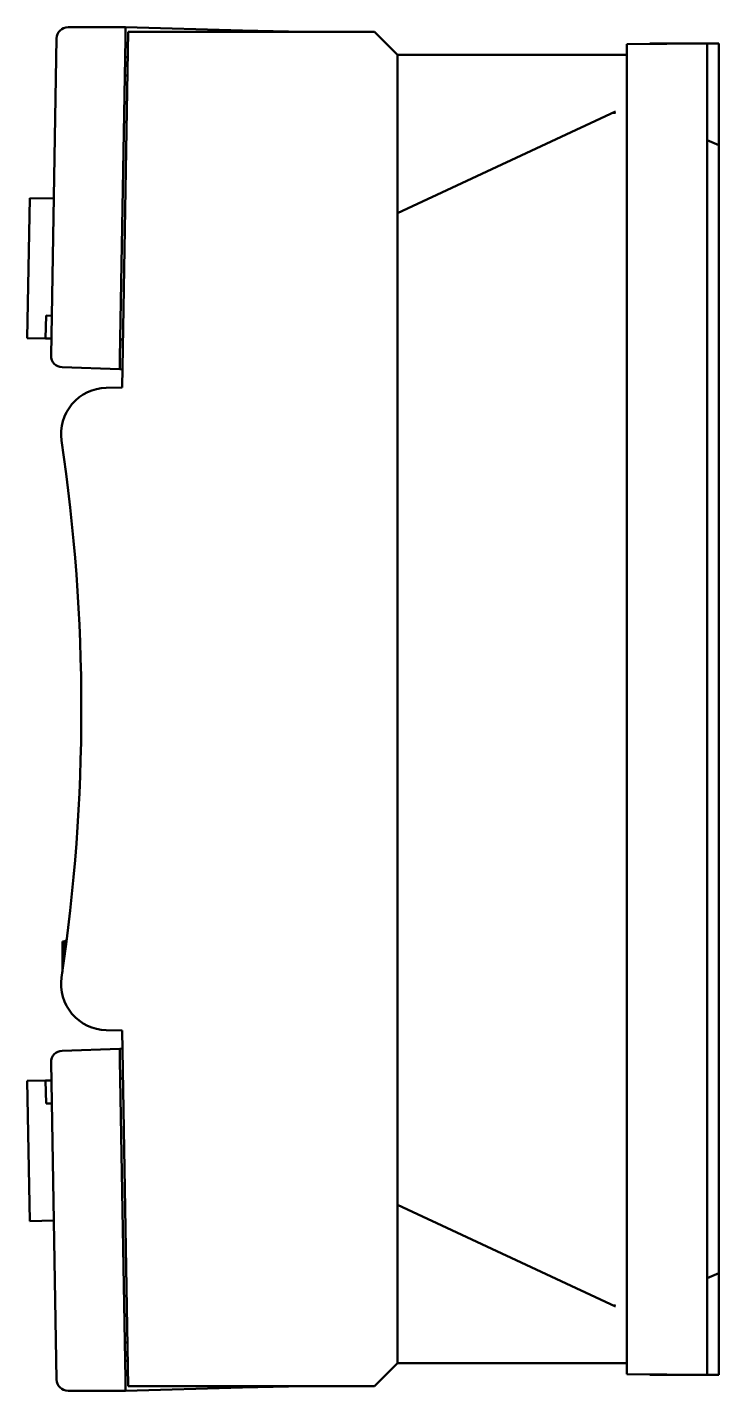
# Model space of a CAD drawing. Header units: millimetres. Extents: x 24 to 118, y 71 to 186.
# Drawn here: x 23.9 to 54, y 71 to 130.4 of the extents above; entities that cross this region are included whole.
import ezdxf

# ---------------------------------------------------------------- set-up
doc = ezdxf.new("R2010")
doc.units = ezdxf.units.MM
doc.header["$LTSCALE"] = 0.666667
doc.layers.add('Arêtes visibles(ISO)', color=7, linetype='Continuous', lineweight=50)

msp = doc.modelspace()

# ---------------------------------------------------------------- linework, layer by layer
at = {"layer": 'Arêtes visibles(ISO)'}
for p, q in [((28.168, 130.424), (25.658, 130.424)), ((28.281, 130.229), (28.01, 114.729)), ((28.168, 130.424), (28.159, 129.924)), ((28.168, 130.424), (33.266, 130.29)), ((39.01, 130.229), (28.281, 130.229)), ((33.265, 130.229), (33.266, 130.29)), ((33.266, 130.29), (35.265, 130.238)), ((35.265, 130.238), (35.265, 130.229)), ((39.01, 130.229), (40.01, 129.229)), ((25.159, 129.932), (24.917, 116.122)), ((27.916, 116.026), (28.159, 129.924)), ((53.51, 129.721), (50.01, 129.691)), ((50.01, 129.691), (50.01, 129.229)), ((51.01, 129.721), (52.71, 129.721)), ((51.01, 129.699), (51.01, 129.721)), ((53.51, 129.721), (52.71, 129.721)), ((52.71, 129.714), (52.71, 129.721)), ((54.01, 129.721), (53.51, 129.721)), ((53.51, 129.721), (53.51, 71.721)), ((54.01, 127.294), (54.01, 129.721)), ((28.145, 129.124), (28.262, 129.123)), ((40.01, 129.229), (40.01, 122.329)), ((40.01, 129.229), (49.51, 129.229)), ((49.51, 129.229), (50.01, 129.229)), ((50.01, 129.229), (50.01, 72.229)), ((28.131, 128.324), (28.248, 128.324)), ((54.01, 125.294), (54.01, 127.294)), ((40.01, 122.329), (49.51, 126.759)), ((49.386, 126.701), (49.51, 126.701)), ((53.51, 125.507), (54.01, 125.294)), ((54.01, 125.294), (54.01, 124.346)), ((54.01, 77.096), (54.01, 124.346)), ((23.987, 122.978), (23.881, 116.879)), ((23.987, 122.978), (25.037, 122.96)), ((40.01, 122.329), (40.01, 79.129)), ((24.68, 116.865), (24.698, 117.865)), ((24.698, 117.865), (24.948, 117.861)), ((23.881, 116.879), (24.68, 116.865)), ((24.68, 116.865), (24.93, 116.861)), ((28.047, 116.822), (27.93, 116.826)), ((27.916, 116.026), (27.908, 115.526)), ((25.4, 115.614), (27.908, 115.526)), ((27.908, 115.526), (28.024, 115.522)), ((28.01, 114.729), (27.32, 114.717)), ((25.41, 89.268), (25.41, 90.596)), ((25.51, 90.596), (25.41, 90.596)), ((25.51, 90.596), (25.603, 90.689)), ((25.51, 89.981), (25.51, 90.596)), ((25.41, 88.246), (25.41, 88.271)), ((25.417, 88.246), (25.41, 88.246)), ((27.32, 86.741), (28.01, 86.729)), ((28.01, 86.729), (28.281, 71.229)), ((27.908, 85.932), (25.4, 85.844)), ((28.024, 85.936), (27.908, 85.932)), ((27.908, 85.932), (27.916, 85.432)), ((24.917, 85.336), (25.159, 71.526)), ((28.159, 71.534), (27.916, 85.432)), ((23.881, 84.527), (24.681, 84.541)), ((23.881, 84.527), (23.988, 78.427)), ((24.681, 84.541), (24.931, 84.545)), ((24.699, 83.541), (24.681, 84.541)), ((27.93, 84.632), (28.047, 84.636)), ((24.949, 83.545), (24.699, 83.541)), ((40.01, 79.129), (40.01, 72.229)), ((49.51, 74.699), (40.01, 79.129)), ((23.988, 78.427), (25.038, 78.446)), ((54.01, 77.096), (54.01, 76.148)), ((53.51, 75.936), (54.01, 76.148)), ((54.01, 74.148), (54.01, 76.148)), ((49.42, 74.741), (49.51, 74.741)), ((54.01, 71.721), (54.01, 74.148)), ((28.131, 73.134), (28.248, 73.134)), ((28.145, 72.334), (28.262, 72.335)), ((40.01, 72.229), (39.01, 71.229)), ((40.01, 72.229), (49.51, 72.229)), ((45.01, 72.221), (44.988, 72.229)), ((45.01, 72.229), (45.01, 72.221)), ((49.51, 72.229), (50.01, 72.229)), ((50.01, 72.229), (50.01, 71.752)), ((28.159, 71.534), (28.168, 71.034)), ((53.51, 71.721), (50.01, 71.752)), ((51.01, 71.721), (51.01, 71.743)), ((51.01, 71.721), (52.71, 71.721)), ((52.71, 71.721), (52.71, 71.728)), ((52.71, 71.721), (53.51, 71.721)), ((53.51, 71.721), (54.01, 71.721)), ((25.658, 71.034), (28.168, 71.034)), ((28.168, 71.034), (33.266, 71.168)), ((28.281, 71.229), (39.01, 71.229)), ((33.266, 71.168), (33.265, 71.229)), ((35.265, 71.22), (33.266, 71.168)), ((35.265, 71.229), (35.265, 71.22))]:
    msp.add_line(p, q, dxfattribs=at)
for centre, radius, start, end in [((25.658, 129.924), 0.5, 90, 179), ((25.417, 116.113), 0.5, 179, 268), ((27.355, 112.717), 2, 91, 188.40667), ((-53.764, 100.729), 80, 351.59333, 8.40667), ((27.355, 88.741), 2, 171.59333, 269), ((25.417, 85.345), 0.5, 92, 181), ((25.658, 71.534), 0.5, 181, 270)]:
    msp.add_arc(centre, radius, start, end, dxfattribs=at)

doc.saveas('drawing.dxf')
